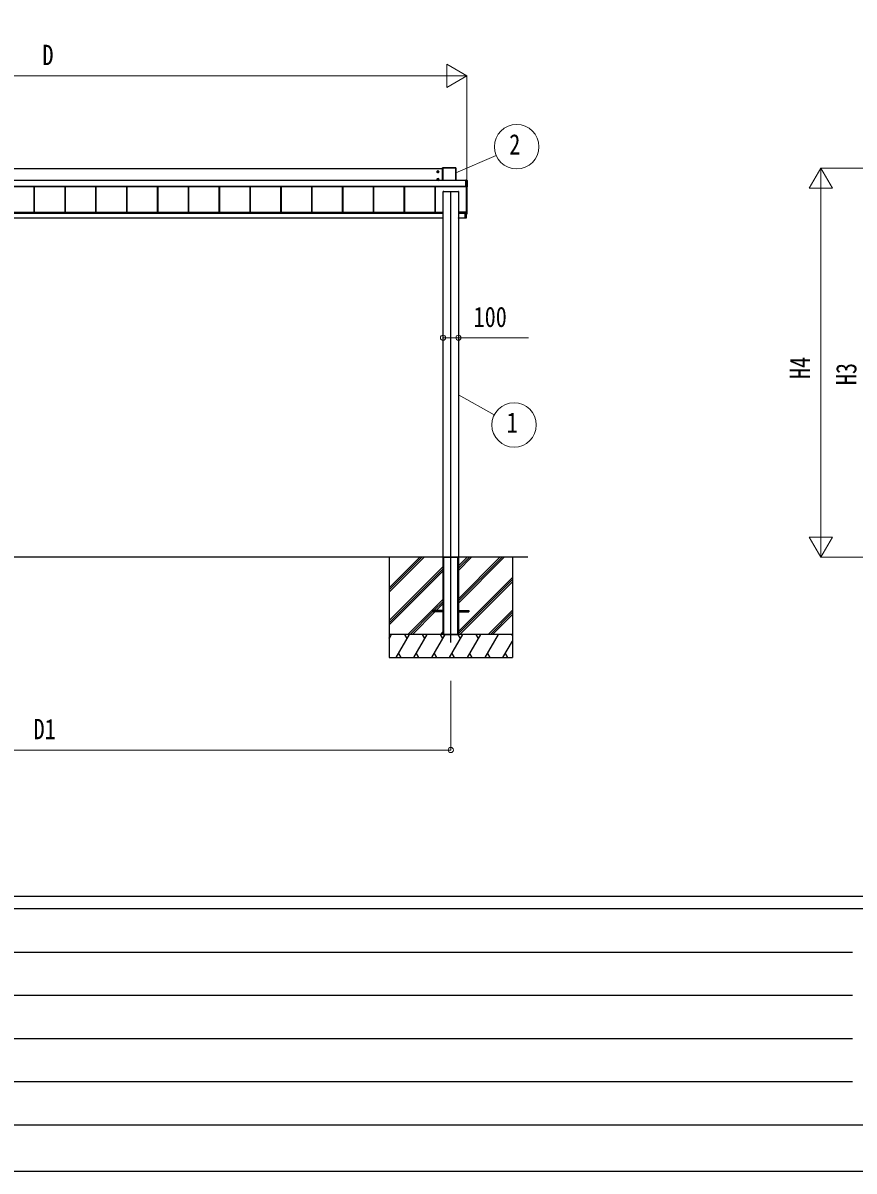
# Model space of a CAD drawing. Units: millimetres, scale not verified. Extents: x -16820 to 16820, y -11880 to 11880.
# Drawn here: x -10799 to -5410, y -11880 to -4436 of the extents above; entities that cross this region are included whole.
import ezdxf
from ezdxf.enums import TextEntityAlignment as Align

# ---------------------------------------------------------------- set-up
doc = ezdxf.new("R2010")
doc.units = ezdxf.units.MM
doc.header["$LTSCALE"] = 40
for name, color, linetype in [('0-3_YKK_11', 7, 'Continuous'), ('0-4_YKK_12', 2, 'Continuous'), ('0-5_YKK_A1', 4, 'Continuous'), ('0-7_YKK_ZWAK', 7, 'Continuous')]:
    doc.layers.add(name, color=color, linetype=linetype)
doc.layers.add('0-6_YKK_D', color=6, linetype='Continuous', lineweight=18)
doc.styles.add('ＭＳ ゴシック', font='')
doc.styles.get('ＭＳ ゴシック').set_extended_font_data('MS Gothic')

msp = doc.modelspace()

# ---------------------------------------------------------------- linework, layer by layer
at = {"layer": '0-3_YKK_11'}
for p, q in [((-13172.14, -5378.87), (-8078.14, -5378.87)), ((-8100.89, -5400.61), (-8115.39, -5400.61)), ((-8108.14, -5394.84), (-8113.14, -5397.72)), ((-8113.14, -5397.72), (-8113.14, -5403.5)), ((-8113.14, -5403.5), (-8108.14, -5406.38)), ((-8110.42, -5399.85), (-8111.14, -5399.85)), ((-8111.14, -5399.85), (-8111.14, -5401.37)), ((-8111.14, -5401.37), (-8110.42, -5401.37)), ((-8108.9, -5397.61), (-8108.9, -5398.33)), ((-8107.38, -5397.61), (-8108.9, -5397.61)), ((-8108.9, -5402.89), (-8108.9, -5403.61)), ((-8108.9, -5403.61), (-8107.38, -5403.61)), ((-8108.14, -5393.36), (-8108.14, -5407.86)), ((-8103.14, -5397.72), (-8108.14, -5394.84)), ((-8108.14, -5406.38), (-8103.14, -5403.5)), ((-8107.38, -5398.33), (-8107.38, -5397.61)), ((-8107.38, -5403.61), (-8107.38, -5402.89)), ((-8105.14, -5399.85), (-8105.86, -5399.85)), ((-8105.86, -5401.37), (-8105.14, -5401.37)), ((-8105.14, -5401.37), (-8105.14, -5399.85)), ((-8103.14, -5403.5), (-8103.14, -5397.72)), ((-8078.14, -5457.31), (-8078.14, -5375.15)), ((-8077.64, -5374.65), (-7992.64, -5374.65)), ((-7992.14, -5375.15), (-7992.14, -5457.31)), ((-7926.64, -5457.31), (-13323.64, -5457.31)), ((-7926.64, -5497.42), (-13323.64, -5497.42)), ((-10726.64, -5663.65), (-10726.64, -5497.42)), ((-10724.04, -5663.65), (-10724.04, -5497.42)), ((-10723.64, -5663.65), (-10723.64, -5497.42)), ((-10526.64, -5663.65), (-10526.64, -5497.42)), ((-10524.04, -5663.65), (-10524.04, -5497.42)), ((-10523.64, -5663.65), (-10523.64, -5497.42)), ((-10326.64, -5663.65), (-10326.64, -5497.42)), ((-10324.04, -5663.65), (-10324.04, -5497.42)), ((-10323.64, -5663.65), (-10323.64, -5497.42)), ((-10126.64, -5663.65), (-10126.64, -5497.42)), ((-10124.04, -5663.65), (-10124.04, -5497.42)), ((-10123.64, -5663.65), (-10123.64, -5497.42)), ((-9926.64, -5663.65), (-9926.64, -5497.42)), ((-9924.04, -5663.65), (-9924.04, -5497.42)), ((-9923.64, -5663.65), (-9923.64, -5497.42)), ((-9726.64, -5663.65), (-9726.64, -5497.42)), ((-9724.04, -5663.65), (-9724.04, -5497.42)), ((-9723.64, -5663.65), (-9723.64, -5497.42)), ((-9526.64, -5663.65), (-9526.64, -5497.42)), ((-9524.04, -5663.65), (-9524.04, -5497.42)), ((-9523.64, -5663.65), (-9523.64, -5497.42)), ((-9326.64, -5663.65), (-9326.64, -5497.42)), ((-9324.04, -5663.65), (-9324.04, -5497.42)), ((-9323.64, -5663.65), (-9323.64, -5497.42)), ((-9126.64, -5663.65), (-9126.64, -5497.42)), ((-9124.04, -5663.65), (-9124.04, -5497.42)), ((-9123.64, -5663.65), (-9123.64, -5497.42)), ((-8926.64, -5663.65), (-8926.64, -5497.42)), ((-8924.04, -5663.65), (-8924.04, -5497.42)), ((-8923.64, -5663.65), (-8923.64, -5497.42)), ((-8726.64, -5663.65), (-8726.64, -5497.42)), ((-8724.04, -5663.65), (-8724.04, -5497.42)), ((-8723.64, -5663.65), (-8723.64, -5497.42)), ((-8526.64, -5663.65), (-8526.64, -5497.42)), ((-8524.04, -5663.65), (-8524.04, -5497.42)), ((-8523.64, -5663.65), (-8523.64, -5497.42)), ((-8326.64, -5663.65), (-8326.64, -5497.42)), ((-8324.04, -5663.65), (-8324.04, -5497.42)), ((-8323.64, -5663.65), (-8323.64, -5497.42)), ((-8126.64, -5663.65), (-8126.64, -5497.42)), ((-8124.04, -5663.65), (-8124.04, -5497.42)), ((-8123.64, -5663.65), (-8123.64, -5497.42)), ((-8100.89, -5450.58), (-8115.39, -5450.58)), ((-8108.14, -5444.81), (-8113.14, -5447.69)), ((-8113.14, -5447.69), (-8113.14, -5453.47)), ((-8113.14, -5453.47), (-8108.14, -5456.35)), ((-8110.42, -5449.82), (-8111.14, -5449.82)), ((-8111.14, -5449.82), (-8111.14, -5451.34)), ((-8111.14, -5451.34), (-8110.42, -5451.34)), ((-8108.9, -5447.58), (-8108.9, -5448.3)), ((-8107.38, -5447.58), (-8108.9, -5447.58)), ((-8108.9, -5452.86), (-8108.9, -5453.58)), ((-8108.9, -5453.58), (-8107.38, -5453.58)), ((-8108.14, -5443.33), (-8108.14, -5457.83)), ((-8103.14, -5447.69), (-8108.14, -5444.81)), ((-8108.14, -5456.35), (-8103.14, -5453.47)), ((-8107.38, -5448.3), (-8107.38, -5447.58)), ((-8107.38, -5453.58), (-8107.38, -5452.86)), ((-8105.14, -5449.82), (-8105.86, -5449.82)), ((-8105.86, -5451.34), (-8105.14, -5451.34)), ((-8105.14, -5451.34), (-8105.14, -5449.82)), ((-8103.14, -5453.47), (-8103.14, -5447.69)), ((-7925.44, -5498.83), (-7926.64, -5498.83)), ((-7926.64, -5498.83), (-7926.64, -5498.83)), ((-7925.44, -5498.83), (-7925.44, -5498.83)), ((-7919.14, -5456.03), (-7924.84, -5456.03)), ((-7924.84, -5499.01), (-7919.14, -5499.01)), ((-7918.64, -5498.51), (-7918.64, -5456.53)), ((-8075.14, -5529.01), (-8075.14, -5529.3)), ((-8072.94, -5529), (-8074.84, -5529)), ((-8072.64, -5529.3), (-8072.64, -5529.01)), ((-8072.64, -5529.21), (-8071.64, -5529.21)), ((-8071.14, -5529.3), (-8071.14, -5529.23)), ((-7979.14, -5529.3), (-7979.14, -5529.23)), ((-7978.64, -5529.21), (-7977.64, -5529.21)), ((-7977.64, -5529.3), (-7977.64, -5529.01)), ((-7975.44, -5529), (-7977.34, -5529)), ((-7975.14, -5529.01), (-7975.14, -5529.3)), ((-13175.14, -5663.65), (-8075.14, -5663.65)), ((-13175.14, -5668.52), (-8075.14, -5668.52)), ((-7975.14, -5668.52), (-7932.14, -5668.52)), ((-7925.95, -5668.49), (-7925.96, -5668.49)), ((-7925.95, -5668.49), (-7925.94, -5668.49)), ((-7925.94, -5668.49), (-7925.64, -5668.79)), ((-8072.64, -8400), (-8072.64, -7900)), ((-8071.14, -8400), (-8071.14, -7900)), ((-7979.14, -8400), (-7979.14, -7900)), ((-7977.64, -8400), (-7977.64, -7900))]:
    msp.add_line(p, q, dxfattribs=at)
for points in [[(-7926.64, -5498.83), (-7926.64, -5498.28), (-7926.64, -5497.77), (-7926.64, -5456.71), (-7926.64, -5456.23), (-7926.64, -5456.08), (-7926.64, -5456.08), (-7925.44, -5456.08)], [(-7920.14, -5499.01), (-7920.14, -5671.43), (-7920.14, -5672), (-7925.64, -5672.33)], [(-7925.14, -5498.84), (-7925.14, -5671.98), (-7920.64, -5671.98), (-7920.14, -5671.48)], [(-8075.14, -8400), (-8075.14, -7896), (-8075.14, -5529.3), (-8074.84, -5529.3), (-7975.44, -5529.3), (-7975.14, -5529.3), (-7975.14, -7896), (-7975.14, -8400)], [(-7925.64, -5673.59), (-7919.14, -5673.18), (-7919.14, -5672.47), (-7919.14, -5630.94), (-7920.14, -5630.88)], [(-13175.14, -5700), (-13174.77, -5700), (-13174.29, -5700), (-8075.99, -5700), (-8075.51, -5700), (-8075.14, -5700)], [(-8076.01, -5700), (-8076.16, -5702.5), (-8075.64, -5702.5), (-8075.14, -5702.5)], [(-7928.14, -5663.99), (-7928.14, -5663.94), (-7928.14, -5663.65), (-7975.14, -5663.65)], [(-7975.14, -5700), (-7974.77, -5700), (-7974.29, -5700), (-7932.14, -5700)], [(-7975.14, -5702.5), (-7974.64, -5702.5), (-7974.12, -5702.5), (-7974.27, -5700)], [(-7925.64, -5663.26), (-7925.64, -5665.21), (-7925.64, -5668.79), (-7925.64, -5702.16), (-7932.14, -5702.56), (-7932.14, -5702.26), (-7932.14, -5668.78), (-7932.14, -5668.48), (-7925.95, -5668.49)], [(-7927.14, -5663.26), (-7927.14, -5664), (-7932.14, -5663.99), (-7932.14, -5668.28), (-7932.14, -5668.48)], [(-7925.14, -5662.96), (-7925.44, -5663.26), (-7928.64, -5663.26), (-7928.64, -5663.65)], [(-7926.14, -5665.71), (-7926.14, -5668.29), (-7926.14, -5668.31)], [(-7925.94, -5668.49), (-7925.94, -5668.49), (-7925.94, -5668.49)], [(-7925.64, -5673.01), (-7925.32, -5673.31), (-7919.61, -5672.96), (-7919.14, -5672.47)], [(-8075.14, -7825.5), (-8076.87, -7825.5), (-8077.37, -7825.5), (-8077.64, -7856.7), (-8077.44, -7880), (-8076.94, -7880), (-8075.14, -7880)], [(-7975.14, -7880), (-7973.34, -7880), (-7972.84, -7880), (-7972.64, -7856.7), (-7972.91, -7825.5), (-7973.41, -7825.5), (-7975.14, -7825.5)], [(-8074.84, -7900), (-7975.44, -7900), (-8074.84, -7900)]]:
    msp.add_lwpolyline(points, dxfattribs=at)
for centre, radius in [((-8108.14, -5400.61), 6.25), ((-8108.14, -5400.61), 5), ((-8108.14, -5450.58), 6.25), ((-8108.14, -5450.58), 5)]:
    msp.add_circle(centre, radius, dxfattribs=at)
for centre, radius, start, end in [((-8108.14, -5400.61), 5.58, 153.74848, 206.25152), ((-8108.14, -5400.61), 5.58, 93.74848, 146.25152), ((-8108.14, -5400.61), 5.58, 213.74848, 266.25152), ((-8110.42, -5398.33), 1.52, 270, 0), ((-8110.42, -5402.89), 1.52, 0, 90), ((-8108.14, -5400.61), 5.58, 33.74848, 86.25152), ((-8108.14, -5400.61), 5.58, 273.74848, 326.25152), ((-8105.86, -5398.33), 1.52, 180, 270), ((-8105.86, -5402.89), 1.52, 90, 180), ((-8108.14, -5400.61), 5.58, 333.74848, 26.25152), ((-8108.14, -5450.58), 5.58, 153.74848, 206.25152), ((-8108.14, -5450.58), 5.58, 93.74848, 146.25152), ((-8108.14, -5450.58), 5.58, 213.74848, 266.25152), ((-8110.42, -5448.3), 1.52, 270, 0), ((-8110.42, -5452.86), 1.52, 0, 90), ((-8108.14, -5450.58), 5.58, 33.74848, 86.25152), ((-8108.14, -5450.58), 5.58, 273.74848, 326.25152), ((-8105.86, -5448.3), 1.52, 180, 270), ((-8105.86, -5452.86), 1.52, 90, 180), ((-8108.14, -5450.58), 5.58, 333.74848, 26.25152), ((-7925.35, -5501.45), 2.62, 81.42612, 92.09097), ((-7925, -5454.67), 1.41, 271.33232, 274.49739)]:
    msp.add_arc(centre, radius, start, end, dxfattribs=at)
for centre, major_axis, ratio, start_param, end_param in [((-8077.64, -5375.15), (0.382, -0.325), 0.996231, 2.2770247, 3.8440941), ((-7992.64, -5375.15), (0.382, 0.325), 0.996231, 5.5806839, 7.1477533), ((-7925.44, -5456.07), (0.6, 0), 0.026226, 4.712389, 5.6461648), ((-7924.84, -5498.71), (0, 0.3), 0.998743, 2.0534275, 3.1415927), ((-7924.84, -5456.33), (0, 0.3), 0.998743, 6.2831853, 6.8214342), ((-7919.14, -5456.53), (0.382, 0.325), 0.996231, 5.5806839, 7.1477533), ((-7919.14, -5498.51), (0.382, -0.325), 0.996231, 5.4186173, 6.9856867), ((-8074.84, -5529.01), (0.3, 0), 0.034921, 1.5707963, 3.1415927), ((-8072.94, -5529.01), (0.3, 0), 0.034921, 6.2831853, 7.8539816), ((-8071.64, -5529.23), (0.5, 0), 0.034921, 6.2831853, 7.8539816), ((-7978.64, -5529.23), (0.5, 0), 0.034921, 1.5707963, 3.1415927), ((-7977.34, -5529.01), (0.3, 0), 0.034921, 1.5707963, 3.1415927), ((-7975.44, -5529.01), (0.3, 0), 0.034921, 6.2831853, 7.8539816), ((-7925.94, -5665.71), (-0.108, 0.169), 0.994155, 5.7105836, 7.28138), ((-7925.94, -5668.29), (0.145, 0.15), 0.921201, 2.3804184, 3.9145081)]:
    msp.add_ellipse(centre, major_axis=major_axis, ratio=ratio, start_param=start_param, end_param=end_param, dxfattribs=at)
at = {"layer": '0-4_YKK_12'}
msp.add_line((-8025.14, -8452.5), (-8025.14, -5526.8), dxfattribs=at)
at = {"layer": '0-5_YKK_A1'}
for p, q in [((-8077.8, -5375.29), (-8078.14, -5375.15)), ((-8077.8, -5457.31), (-8077.8, -5375.29)), ((-8077.64, -5374.65), (-8077.3, -5374.79)), ((-8077.3, -5374.79), (-8077.3, -5375.28)), ((-8077.3, -5374.79), (-7992.98, -5374.79)), ((-8077.3, -5375.28), (-8077.3, -5457.31)), ((-7992.98, -5375.28), (-8077.3, -5375.28)), ((-7992.98, -5374.79), (-7992.64, -5374.65)), ((-7992.98, -5374.79), (-7992.98, -5375.28)), ((-7992.98, -5457.31), (-7992.98, -5375.28)), ((-7992.14, -5375.15), (-7992.48, -5375.29)), ((-7992.48, -5375.29), (-7992.48, -5457.31)), ((-7926.64, -5457.79), (-13323.64, -5457.79)), ((-7926.64, -5496.76), (-13323.64, -5496.76)), ((-7926.64, -5497.28), (-13323.64, -5497.28)), ((-7926.64, -5497.42), (-13323.64, -5497.42)), ((-7925.44, -5456.08), (-7926.64, -5456.08)), ((-7919.6, -5456.71), (-7926.64, -5456.71)), ((-7926.64, -5497.77), (-7919.6, -5497.77)), ((-7919.6, -5498.28), (-7926.64, -5498.28)), ((-7926.64, -5498.83), (-7925.44, -5498.83)), ((-7925.44, -5456.08), (-7925.44, -5456.08)), ((-7924.84, -5456.07), (-7924.89, -5456.07)), ((-7924.84, -5456.03), (-7924.84, -5456.07)), ((-7924.84, -5498.89), (-7924.84, -5499.01)), ((-7919.6, -5456.23), (-7919.14, -5456.03)), ((-7919.6, -5497.77), (-7919.6, -5456.71)), ((-7919.6, -5497.77), (-7919.6, -5498.28)), ((-7919.14, -5499.01), (-7919.6, -5498.28)), ((-7918.64, -5456.53), (-7919.1, -5456.73)), ((-7919.1, -5456.73), (-7919.1, -5497.79)), ((-7919.1, -5497.79), (-7918.64, -5498.51)), ((-8074.84, -5529), (-8074.84, -5529.3)), ((-8072.94, -5529), (-8072.94, -5529.3)), ((-8071.64, -5529.21), (-8071.64, -5529.3)), ((-7978.64, -5529.21), (-7978.64, -5529.3)), ((-7977.34, -5529), (-7977.34, -5529.3)), ((-7975.44, -5529), (-7975.44, -5529.3)), ((-8075.14, -5665.65), (-13175.14, -5665.65)), ((-8075.51, -5700), (-8075.64, -5702.18)), ((-7932.14, -5665.65), (-7975.14, -5665.65)), ((-7975.14, -5702.18), (-7974.64, -5702.18)), ((-7974.64, -5702.18), (-7974.77, -5700)), ((-7974.64, -5702.5), (-7974.64, -5702.18)), ((-7926.42, -5668.29), (-7932.14, -5668.28)), ((-7932.14, -5668.78), (-7925.94, -5668.79)), ((-7926.42, -5665.71), (-7926.42, -5668.29)), ((-7926.42, -5665.71), (-7926.14, -5665.71)), ((-7926.42, -5668.29), (-7926.14, -5668.29)), ((-7925.94, -5668.49), (-7925.94, -5665.51)), ((-7925.92, -5663.26), (-7925.92, -5665.21)), ((-7925.92, -5665.21), (-7925.64, -5665.21)), ((-7925.92, -5668.79), (-7925.64, -5668.79)), ((-7925.64, -5701.88), (-7925.92, -5701.88)), ((-7925.64, -5673.59), (-7919.61, -5673.21)), ((-7925.32, -5673.31), (-7925.32, -5673.36)), ((-7919.61, -5673.21), (-7919.61, -5672.96)), ((-7919.61, -5673.21), (-7919.61, -5673.21)), ((-7525.14, -7900), (-13175.14, -7900)), ((-8425.14, -7900), (-8425.14, -8550)), ((-8425.14, -8126.63), (-8198.51, -7900)), ((-8425.14, -8098.35), (-8226.79, -7900)), ((-8425.14, -8112.49), (-8212.71, -7900.06)), ((-8425.14, -8310.48), (-8075.14, -7960.48)), ((-8075.14, -7900), (-8074.84, -7900)), ((-8075.14, -7900), (-8075.14, -8400)), ((-8074.84, -7900), (-7975.44, -7900)), ((-7975.14, -7900), (-7975.14, -8400)), ((-7975.14, -7985), (-7890.14, -7900)), ((-7975.14, -7970.86), (-7904.29, -7900)), ((-7975.14, -7956.71), (-7918.43, -7900)), ((-7975.14, -8197.13), (-7678.05, -7900.04)), ((-7975.14, -8182.99), (-7692.19, -7900.04)), ((-7975.14, -8168.85), (-7706.33, -7900.04)), ((-7625.14, -7900), (-7625.14, -8550)), ((-8425.14, -8324.62), (-8075.14, -7974.62)), ((-8425.14, -8338.76), (-8075.14, -7988.76)), ((-7975.14, -8380.98), (-7625.14, -8030.98)), ((-7975.14, -8395.12), (-7625.14, -8045.12)), ((-7965.88, -8400), (-7625.14, -8059.26)), ((-8302.53, -8400), (-8075.14, -8172.61)), ((-8133.89, -8245.5), (-8075.14, -8186.75)), ((-8288.39, -8400), (-8142.64, -8254.25)), ((-8274.25, -8400), (-8128.75, -8254.5)), ((-8142.64, -8245.5), (-8142.64, -8254.5)), ((-8075.14, -8245.5), (-8142.64, -8245.5)), ((-8075.14, -8254.5), (-8142.64, -8254.5)), ((-8119.75, -8245.5), (-8075.14, -8200.9)), ((-7975.14, -8245.5), (-7907.64, -8245.5)), ((-7975.14, -8254.5), (-7907.64, -8254.5)), ((-7907.64, -8245.5), (-7907.64, -8254.5)), ((-7782.03, -8400), (-7625.14, -8243.11)), ((-7767.89, -8400), (-7625.14, -8257.25)), ((-7753.75, -8400), (-7625.14, -8271.39)), ((-7625.14, -8400), (-8425.14, -8400)), ((-8425.14, -8428.94), (-8408.43, -8400)), ((-7625.14, -8400), (-8425.14, -8400)), ((-8379.57, -8550), (-8292.96, -8400)), ((-8307.96, -8425.98), (-8322.96, -8400)), ((-8264.1, -8550), (-8177.49, -8400)), ((-8192.49, -8425.98), (-8207.49, -8400)), ((-8148.62, -8550), (-8062.02, -8400)), ((-8077.02, -8425.98), (-8092.03, -8400)), ((-8090.4, -8400), (-8075.14, -8384.74)), ((-8075.14, -8400), (-7975.14, -8400)), ((-8033.16, -8550), (-7946.55, -8400)), ((-7961.55, -8425.98), (-7976.55, -8400)), ((-7917.68, -8550), (-7831.08, -8400)), ((-7846.08, -8425.98), (-7861.08, -8400)), ((-7802.21, -8550), (-7715.61, -8400)), ((-7625.14, -8408.66), (-7630.14, -8400)), ((-8423.43, -8425.98), (-8425.14, -8423.02)), ((-7686.74, -8550), (-7625.14, -8443.3)), ((-8425.14, -8550), (-7625.14, -8550)), ((-8364.57, -8524.02), (-8349.57, -8550)), ((-8249.1, -8524.02), (-8234.1, -8550)), ((-8133.63, -8524.02), (-8118.63, -8550)), ((-8018.16, -8524.02), (-8003.16, -8550)), ((-7902.69, -8524.02), (-7887.69, -8550)), ((-7787.22, -8524.02), (-7772.22, -8550)), ((-7671.75, -8524.02), (-7656.75, -8550))]:
    msp.add_line(p, q, dxfattribs=at)
for points in [[(-7926.64, -5456.23), (-7919.6, -5456.23), (-7919.6, -5456.71)], [(-8075.64, -5702.5), (-8075.64, -5702.18), (-8075.14, -5702.18)], [(-7925.92, -5668.79), (-7925.92, -5701.88), (-7932.14, -5702.26)], [(-8074.84, -7900), (-7975.44, -7900), (-7975.14, -7900)]]:
    msp.add_lwpolyline(points, dxfattribs=at)
for centre, radius, start, end in [((-8077.3, -5375.29), 0.5, 90.15046, 179.81463), ((-8077.42, -5379.39), 4.12, 88.40447, 95.35624), ((-7992.98, -5375.29), 0.5, 0.18537, 89.84954), ((-7992.86, -5379.39), 4.12, 84.64376, 91.59553), ((-7924.84, -5498.59), 0.301, 243.24083, 270.00691), ((-7919.6, -5456.73), 0.5, 0.18537, 89.84954), ((-7919.49, -5460.83), 4.12, 84.64376, 91.59553), ((-7919.49, -5501.89), 4.12, 84.64376, 91.59553), ((-7919.6, -5497.78), 0.502, 270.31408, 359.651), ((-7926.36, -5670.28), 1.98, 83.79926, 91.95127), ((-7927.19, -5668.72), 1.25, 356.45735, 10.27369), ((-7927.15, -5668.67), 1.21, 354.17006, 8.37745), ((-7927.27, -5665.28), 1.35, 350.09675, 2.91202), ((-7925.94, -5665.21), 0.3, 269.98255, 359.98254), ((-7927.14, -5668.72), 1.22, 356.27163, 10.47203), ((-7927.15, -5702.03), 1.24, 353.06854, 6.93146), ((-7925.34, -5673.06), 0.3, 180.0189, 273.51595), ((-7919.64, -5672.71), 0.5, 273.48119, 359.98396)]:
    msp.add_arc(centre, radius, start, end, dxfattribs=at)
for centre, major_axis, ratio, start_param, end_param in [((-7925.44, -5498.89), (0.6, 0), 0.096025, 6.2831853, 7.8539816), ((-7925.44, -5456.07), (0.6, 0), 0.026226, 5.6461648, 6.2831853), ((-8075.64, -5702.2), (0.5, -0.018), 0.036539, 1.5736281, 3.1406975), ((-7974.64, -5702.2), (0.5, 0.018), 0.036539, 0.0008951, 1.5679645), ((-7925.92, -5665.71), (-0.301, 0.4), 0.997782, 5.6362522, 7.2070486), ((-7926.44, -5668.29), (-0.001, 0.2), 0.09157, 4.6769241, 4.7117655), ((-7925.94, -5668.29), (0.482, 0.007), 0.414889, 3.1353871, 4.6694768), ((-7925.92, -5668.29), (-0.301, 0.4), 0.997782, 2.4579529, 2.4946596), ((-7925.92, -5673.39), (0.6, 0.037), 0.034769, 5.198958, 6.2810574)]:
    msp.add_ellipse(centre, major_axis=major_axis, ratio=ratio, start_param=start_param, end_param=end_param, dxfattribs=at)
at = {"layer": '0-6_YKK_D'}
for p, q in [((-7920.14, -4778.87), (-8050.05, -4703.87)), ((-8050.05, -4703.87), (-8050.05, -4853.87)), ((-13180.14, -4778.87), (-8070.14, -4778.87)), ((-7920.14, -4778.87), (-8179.95, -4778.87)), ((-7920.14, -4778.87), (-8050.05, -4853.87)), ((-7920.14, -5498.01), (-7920.14, -4777.87)), ((-7992.14, -5407.77), (-7730.15, -5295.19)), ((-5624.88, -5377.25), (-5699.88, -5507.15)), ((-3851.15, -5377.25), (-5625.88, -5377.25)), ((-5624.88, -5377.25), (-5549.88, -5507.15)), ((-5624.88, -5377.25), (-5624.88, -5637.06)), ((-5699.88, -5507.15), (-5549.88, -5507.15)), ((-5624.88, -5527.25), (-5624.88, -7750)), ((-8075.14, -6474.47), (-8075.14, -6477.99)), ((-7975.14, -6847.72), (-7742.87, -6976.83)), ((-5624.88, -7900), (-5624.88, -7640.19)), ((-5624.88, -7900), (-5699.88, -7770.1)), ((-5549.88, -7770.1), (-5699.88, -7770.1)), ((-5624.88, -7900), (-5549.88, -7770.1)), ((-4585.31, -7900), (-5625.88, -7900)), ((-8025.14, -8701), (-8025.14, -9150.97)), ((-13225.14, -9149.97), (-8025.14, -9149.97))]:
    msp.add_line(p, q, dxfattribs=at)
msp.add_lwpolyline([(-8075.14, -6476.99), (-7975.14, -6476.99), (-7520.74, -6476.99)], dxfattribs=at)
for centre, radius in [((-7597.85, -5238.34), 144), ((-8075.14, -6476.99), 17), ((-7975.14, -6476.99), 17), ((-7614.52, -7042.12), 144), ((-8025.14, -9149.97), 17)]:
    msp.add_circle(centre, radius, dxfattribs=at)
at = {"layer": '0-7_YKK_ZWAK'}
for p, q in [((15580.08, -10100), (-15619.92, -10100)), ((-5219.92, -10180), (-15619.92, -10180)), ((-15449.92, -10460), (-5419.92, -10460)), ((-15449.92, -10740), (-5419.92, -10740)), ((-15449.92, -11020), (-5419.92, -11020)), ((-15449.92, -11300), (-5419.92, -11300)), ((-15619.92, -11580), (-5219.92, -11580))]:
    msp.add_line(p, q, dxfattribs=at)
msp.add_lwpolyline([(-16820, -11880), (16820, -11880), (16820, 11880), (-16820, 11880)], close=True, dxfattribs=at)

# ---------------------------------------------------------------- texts
at = {"layer": '0-6_YKK_D', "style": 'ＭＳ ゴシック', "width": 0.8}
for s, p in [('D', (-10673.14, -4748.87)), ('2', (-7645.85, -5328.34)), ('100', (-7877.14, -6446.99)), ('1', (-7662.52, -7132.12)), ('D1', (-10730.74, -9119.97))]:
    msp.add_text(s, height=132, dxfattribs=at).set_placement(p, align=Align.BOTTOM_LEFT)
for s, p in [('H4', (-5654.88, -6744.22)), ('H3', (-5354.88, -6784.25))]:
    msp.add_text(s, height=132, rotation=90, dxfattribs=at).set_placement(p, align=Align.BOTTOM_LEFT)

doc.saveas('drawing.dxf')
